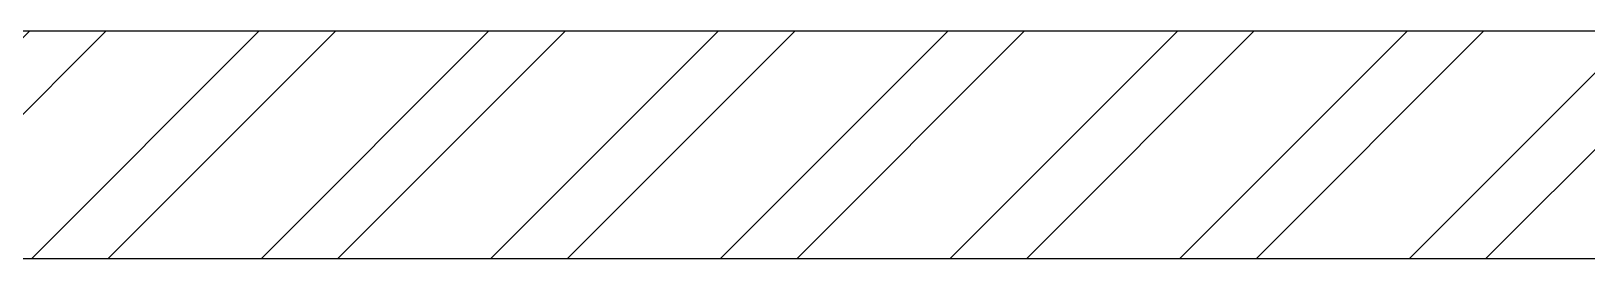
# Model space of a CAD drawing. Header units: feet. Extents: x 9275333 to 9283548, y -6870267 to -6855314.
# Drawn here: x 9279286 to 9280483, y -6856904 to -6856728 of the extents above; entities that cross this region are included whole.
import ezdxf

# ---------------------------------------------------------------- set-up
doc = ezdxf.new("R2010")
doc.units = ezdxf.units.FT
doc.header["$LTSCALE"] = 33
doc.header["$MEASUREMENT"] = 0
doc.layers.add('A-WALL', color=1, linetype='Continuous')
doc.layers.add('LENS-DIM', color=252, linetype='Continuous', lineweight=5)
doc.layers.add('LN-HATCH', color=251, linetype='Continuous', lineweight=0)

# ---------------------------------------------------------------- blocks, each defined once
blk = doc.blocks.new('A$C86e1028f')
at = {"layer": 'LN-HATCH'}
h = blk.add_hatch(dxfattribs=at)
h.set_pattern_fill('ANSI32', color=256, scale=333, angle=180)
h.set_pattern_definition([(225, (-9479272.322276482, 5277809.23371335), (88.29995930067012, -88.29995930067015), []), (225, (-9479331.188915918, 5277809.23371335), (88.29995930067012, -88.29995930067015), [])])
h.paths.add_polyline_path([(2231.078698504716, 7028.228356800041), (-2633.921301495284, 7028.228356800042), (-2633.921301495284, 7203.228356800043), (2231.078698504716, 7203.228356800043)])
at = {"layer": 'A-WALL'}
blk.add_line((2231.078698504716, 7203.228356800043), (-2633.921301495284, 7203.228356800043), dxfattribs=at)
blk.add_lwpolyline([(2231.078698504716, 7028.228356800042), (2166.078698504716, 7028.228356800042), (2166.078698504716, 7028.228356800042), (-2633.921301495284, 7028.228356800042), (-2633.921301495284, 7078.228356800043)], dxfattribs=at)

msp = doc.modelspace()

# ---------------------------------------------------------------- block references
at = {"layer": 'LENS-DIM', "color": 2}
msp.add_blockref('A$C86e1028f', (9279811.846529296, -6863931.7283568), dxfattribs=at)

doc.saveas('drawing.dxf')
